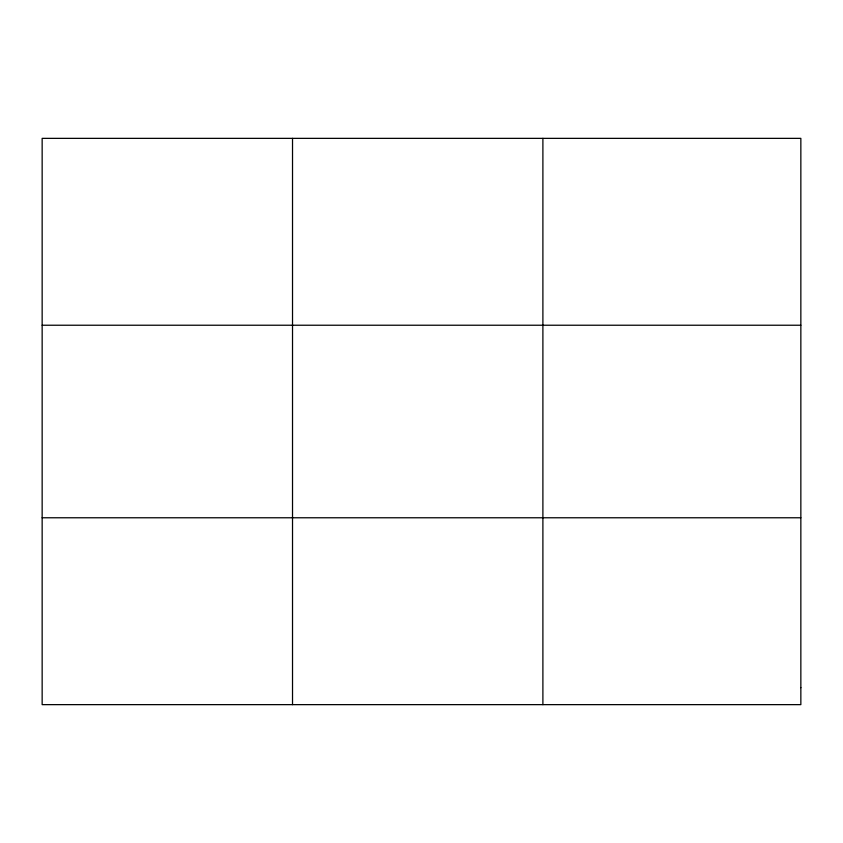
<?xml version="1.0" encoding="UTF-8"?>
<svg xmlns="http://www.w3.org/2000/svg" width="843" height="843" viewBox="0 0 843 843"><rect width="100%" height="100%" fill="white"/><g stroke="black" fill="none" stroke-linecap="round" stroke-linejoin="round"><path stroke-width="1.26" d="M292.521 138.357L292.521 704.643M542.892 138.357L542.892 704.643M42.15 325.229L800.85 325.229M42.15 517.771L800.85 517.771M800.85 687.656L800.85 704.643L42.15 704.643L42.15 138.357L800.85 138.357L800.85 687.656"/></g></svg>
